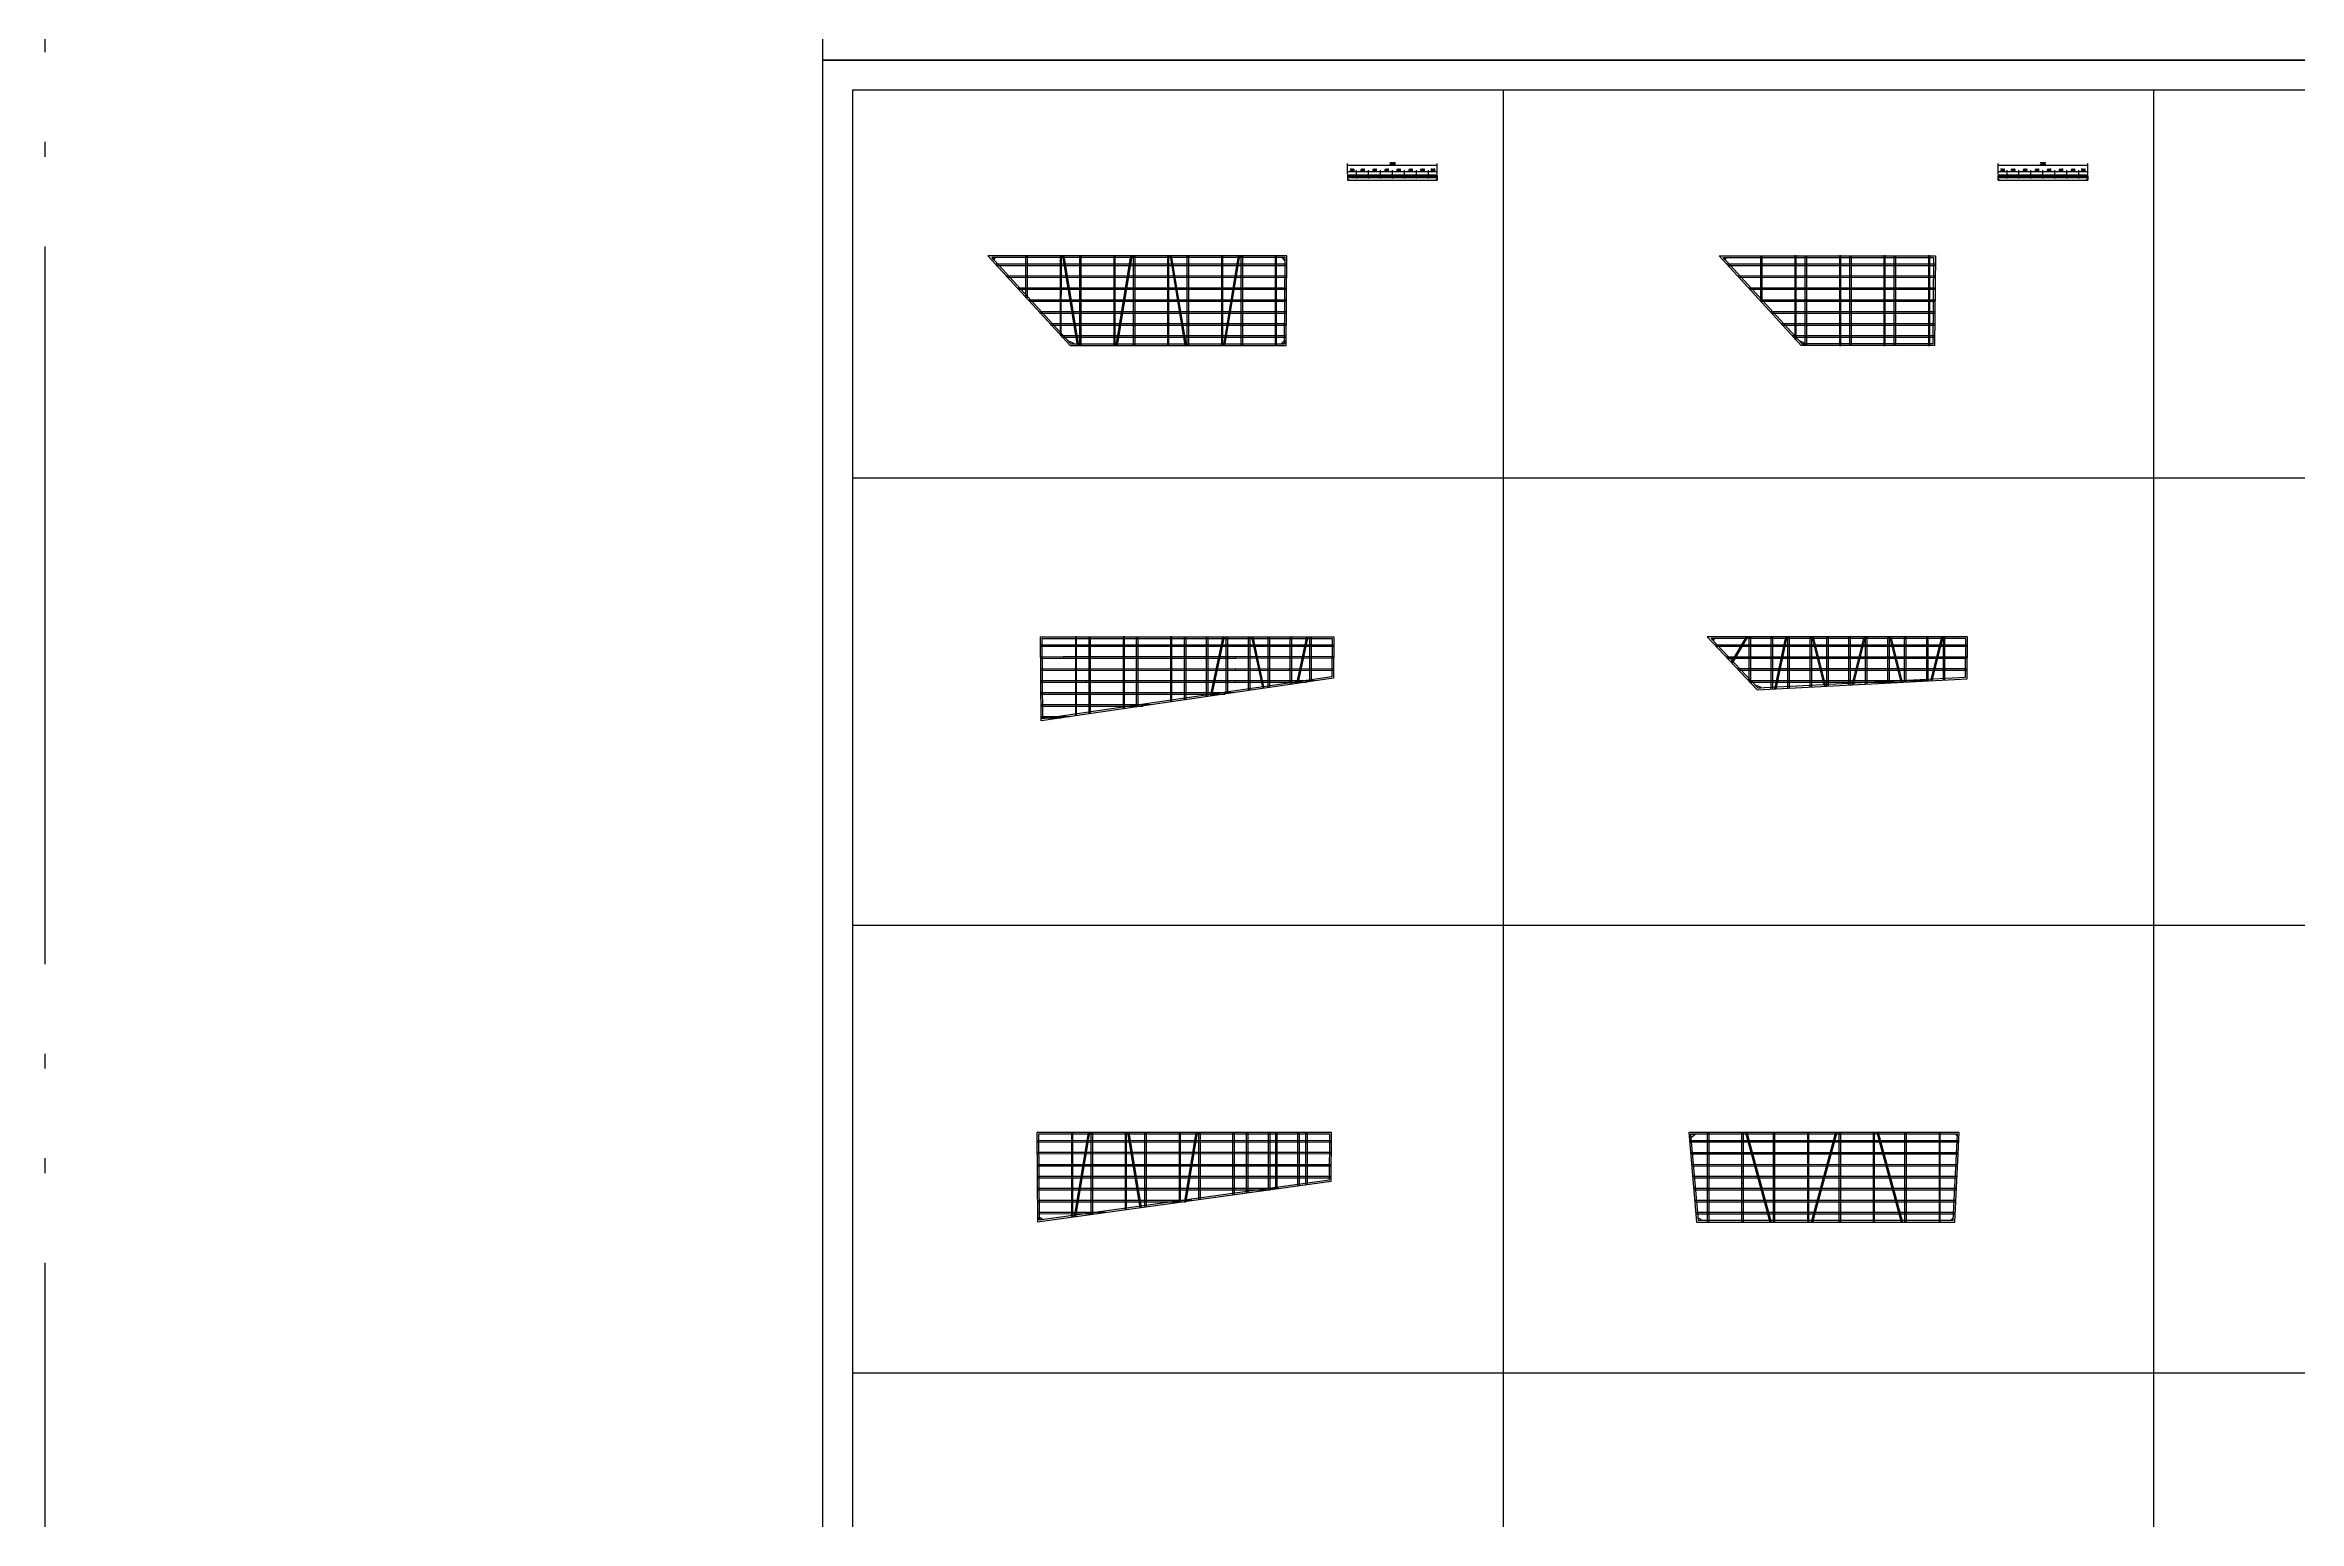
# Model space of a CAD drawing. Extents: x 28624 to 275476, y 13212 to 258202.
# Drawn here: x 28624 to 104032, y 62582 to 111952 of the extents above; entities that cross this region are included whole.
import ezdxf

# ---------------------------------------------------------------- set-up
doc = ezdxf.new("R2010")
doc.units = 0
doc.header["$LTSCALE"] = 1000
doc.header["$MEASUREMENT"] = 0
doc.linetypes.add('ACAD_ISO05W100', pattern=[34, 24, -3, 0.5, -3, 0.5, -3])
for name, color, linetype in [('14#槽钢', 3, 'Continuous'), ('DIM_MODI', 6, 'Continuous'), ('DOTE', 1, 'Continuous'), ('PUB_DIM', 3, 'Continuous'), ('W-STEEL_FRAME钢架', 3, 'Continuous'), ('W-STEEL_KEEL钢龙骨', 5, 'Continuous'), ('W-WOOD_FLOOR木地板', 30, 'Continuous'), ('特殊段命名', 221, 'Continuous'), ('钢架', 90, 'Continuous')]:
    doc.layers.add(name, color=color, linetype=linetype)
doc.styles.add('STANDARD_T3', font='simplex.shx', dxfattribs={"width": 0.7, "bigfont": 'gbcbig.shx'})
doc.dimstyles.new('W&&20', dxfattribs={"dimtxt": 70, "dimasz": 20, "dimexe": 50, "dimexo": 60, "dimgap": 20, "dimtad": 1, "dimdec": 0, "dimzin": 0, "dimdsep": 46, "dimtxsty": 'STANDARD_T3', "dimcen": 0.09, "dimclrd": 1, "dimclre": 1, "dimclrt": 7, "dimazin": 2, "dimtfac": 1, "dimtdec": 0, "dimtix": 1, "dimtmove": 2, "dimatfit": 3, "dimfxl": 100, "dimtolj": 1, "dimtzin": 0, "dimarcsym": 0})

# ---------------------------------------------------------------- blocks, each defined once
blk = doc.blocks.new('14a槽钢')
at = {"layer": '钢架'}
h = blk.add_hatch(dxfattribs=at)
h.set_pattern_fill('STEEL', color=4, scale=10)
h.set_pattern_definition([(50.389312, (-1352470.2, 1293523.579), (-9.2899201, 11.2253202), []), (50.389312, (-1352470.2, 1293531.516), (-9.2899201, 11.2253202), [])])
edge = h.paths.add_edge_path()
edge.add_ellipse((-1332250, 1115678), major_axis=(-3.26, 5.03), ratio=0.900468, start_angle=55.39314, end_angle=130.60686)
edge.add_line((-1332252, 1115673), (-1332208, 1115673))
edge.add_ellipse((-1332208, 1115667), major_axis=(0, 6), ratio=0.827586, start_angle=270, end_angle=360, ccw=False)
edge.add_line((-1332203, 1115667), (-1332203, 1115551))
edge.add_ellipse((-1332208, 1115551), major_axis=(0, 6), ratio=0.827586, start_angle=180, end_angle=270, ccw=False)
edge.add_line((-1332208, 1115545), (-1332251, 1115545))
edge.add_ellipse((-1332250, 1115540), major_axis=(3.82, 3.82), ratio=1, start_angle=49.24448, end_angle=141.53414)
edge.add_line((-1332256, 1115539), (-1332198, 1115539))
edge.add_line((-1332198, 1115539), (-1332198, 1115679))
edge.add_line((-1332198, 1115679), (-1332256, 1115679))
for p, q in [((-1332256, 1115679, 0), (-1332198, 1115679, 0)), ((-1332198, 1115539, 0), (-1332256, 1115539, 0)), ((-1332208, 1115673, 0), (-1332251, 1115673, 0)), ((-1332251, 1115545, 0), (-1332208, 1115545, 0)), ((-1332246, 1115679, 0), (-1332246, 1115679, 0)), ((-1332246, 1115539, 0), (-1332246, 1115539, 0)), ((-1332203, 1115551, 0), (-1332203, 1115667, 0)), ((-1332198, 1115679, 0), (-1332198, 1115539, 0))]:
    blk.add_line(p, q, dxfattribs=at)
for centre, start_param, end_param in [((-1332251, 1115679, 0), 1.570796, 3.141593), ((-1332251, 1115539, 0), 0, 1.570796), ((-1332208, 1115667, 0), 4.712389, 6.283185), ((-1332208, 1115667, 0), 4.712389, 6.283185), ((-1332208, 1115551, 0), 3.141593, 4.712389)]:
    blk.add_ellipse(centre, major_axis=(0, 6), ratio=0.827586, start_param=start_param, end_param=end_param, dxfattribs=at)
blk = doc.blocks.new('*D749')
at = {"color": 1, "lineweight": -2, "transparency": 16777216}
for p, q in [((72205, 107663), (72205, 107986)), ((72225, 107936), (75185, 107936)), ((75205, 107663), (75205, 107986))]:
    blk.add_line(p, q, dxfattribs=at)
at = {"color": 1, "transparency": 16777216}
for points in [[(72225, 107940), (72225, 107933), (72205, 107936)], [(75185, 107940), (75185, 107933), (75205, 107936)]]:
    blk.add_solid(points, dxfattribs=at)
at = {"layer": 'Defpoints', "color": 0, "transparency": 16777216}
for p in [(75205, 107936), (72205, 107603), (75205, 107603)]:
    blk.add_point(p, dxfattribs=at)
at = {"color": 7, "transparency": 16777216, "insert": (73705, 107991), "char_height": 70, "attachment_point": 5, "style": 'STANDARD_T3'}
blk.add_mtext('\\A1;3000', dxfattribs=at)
blk = doc.blocks.new('ganglonggu')
at = {"layer": 'W-STEEL_KEEL钢龙骨'}
for points in [[(-1338169, 1115605), (-1338129, 1115605), (-1338129, 1115665), (-1338169, 1115665)], [(-1338166, 1115608), (-1338132, 1115608), (-1338132, 1115662), (-1338166, 1115662)]]:
    blk.add_lwpolyline(points, close=True, dxfattribs=at)
blk = doc.blocks.new('*U747')
blk.add_blockref('ganglonggu', (1338149, -1115635))
blk = doc.blocks.new('*U748')
at = {"layer": 'W-STEEL_KEEL钢龙骨', "color": 0, "linetype": 'ByBlock', "lineweight": -2}
for p in [(0, 0), (400, 0), (800, 0), (1200, 0), (1600, 0), (2000, 0)]:
    blk.add_blockref('*U747', p, dxfattribs=at)
at = {"layer": 'W-STEEL_KEEL钢龙骨', "color": 0, "linetype": 'ByBlock', "lineweight": -2, "transparency": 16777216}
blk.add_blockref('*U747', (2400, 0), dxfattribs=at)
blk = doc.blocks.new('*D750')
at = {"layer": 'Defpoints', "color": 0, "transparency": 16777216}
for p in [(72205, 107573), (72505, 107719), (72505, 107573)]:
    blk.add_point(p, dxfattribs=at)
at = {"layer": 'PUB_DIM', "color": 1, "lineweight": -2, "transparency": 16777216}
for p, q in [((72205, 107633), (72205, 107769)), ((72225, 107719), (72485, 107719)), ((72505, 107633), (72505, 107769))]:
    blk.add_line(p, q, dxfattribs=at)
at = {"layer": 'PUB_DIM', "color": 1, "transparency": 16777216}
for points in [[(72225, 107722), (72225, 107716), (72205, 107719)], [(72485, 107722), (72485, 107716), (72505, 107719)]]:
    blk.add_solid(points, dxfattribs=at)
at = {"layer": 'PUB_DIM', "color": 7, "transparency": 16777216, "insert": (72355, 107774), "char_height": 70, "attachment_point": 5, "style": 'STANDARD_T3'}
blk.add_mtext('\\A1;300', dxfattribs=at)
blk = doc.blocks.new('*D751')
at = {"layer": 'Defpoints', "color": 0, "transparency": 16777216}
for p in [(72505, 107573), (72905, 107719), (72905, 107573)]:
    blk.add_point(p, dxfattribs=at)
at = {"layer": 'PUB_DIM', "color": 1, "lineweight": -2, "transparency": 16777216}
for p, q in [((72505, 107633), (72505, 107769)), ((72525, 107719), (72885, 107719)), ((72905, 107633), (72905, 107769))]:
    blk.add_line(p, q, dxfattribs=at)
at = {"layer": 'PUB_DIM', "color": 1, "transparency": 16777216}
for points in [[(72525, 107722), (72525, 107716), (72505, 107719)], [(72885, 107722), (72885, 107716), (72905, 107719)]]:
    blk.add_solid(points, dxfattribs=at)
at = {"layer": 'PUB_DIM', "color": 7, "transparency": 16777216, "insert": (72705, 107774), "char_height": 70, "attachment_point": 5, "style": 'STANDARD_T3'}
blk.add_mtext('\\A1;400', dxfattribs=at)
blk = doc.blocks.new('*D752')
at = {"layer": 'Defpoints', "color": 0, "transparency": 16777216}
for p in [(72905, 107573), (73305, 107719), (73305, 107570)]:
    blk.add_point(p, dxfattribs=at)
at = {"layer": 'PUB_DIM', "color": 1, "lineweight": -2, "transparency": 16777216}
for p, q in [((72905, 107633), (72905, 107769)), ((72925, 107719), (73285, 107719)), ((73305, 107630), (73305, 107769))]:
    blk.add_line(p, q, dxfattribs=at)
at = {"layer": 'PUB_DIM', "color": 1, "transparency": 16777216}
for points in [[(72925, 107722), (72925, 107716), (72905, 107719)], [(73285, 107722), (73285, 107716), (73305, 107719)]]:
    blk.add_solid(points, dxfattribs=at)
at = {"layer": 'PUB_DIM', "color": 7, "transparency": 16777216, "insert": (73105, 107774), "char_height": 70, "attachment_point": 5, "style": 'STANDARD_T3'}
blk.add_mtext('\\A1;400', dxfattribs=at)
blk = doc.blocks.new('*D753')
at = {"layer": 'Defpoints', "color": 0, "transparency": 16777216}
for p in [(73305, 107570), (73705, 107719), (73705, 107573)]:
    blk.add_point(p, dxfattribs=at)
at = {"layer": 'PUB_DIM', "color": 1, "lineweight": -2, "transparency": 16777216}
for p, q in [((73305, 107630), (73305, 107769)), ((73325, 107719), (73685, 107719)), ((73705, 107633), (73705, 107769))]:
    blk.add_line(p, q, dxfattribs=at)
at = {"layer": 'PUB_DIM', "color": 1, "transparency": 16777216}
for points in [[(73325, 107722), (73325, 107716), (73305, 107719)], [(73685, 107722), (73685, 107716), (73705, 107719)]]:
    blk.add_solid(points, dxfattribs=at)
at = {"layer": 'PUB_DIM', "color": 7, "transparency": 16777216, "insert": (73505, 107774), "char_height": 70, "attachment_point": 5, "style": 'STANDARD_T3'}
blk.add_mtext('\\A1;400', dxfattribs=at)
blk = doc.blocks.new('*D754')
at = {"layer": 'Defpoints', "color": 0, "transparency": 16777216}
for p in [(73705, 107573), (74105, 107719), (74105, 107573)]:
    blk.add_point(p, dxfattribs=at)
at = {"layer": 'PUB_DIM', "color": 1, "lineweight": -2, "transparency": 16777216}
for p, q in [((73705, 107633), (73705, 107769)), ((73725, 107719), (74085, 107719)), ((74105, 107633), (74105, 107769))]:
    blk.add_line(p, q, dxfattribs=at)
at = {"layer": 'PUB_DIM', "color": 1, "transparency": 16777216}
for points in [[(73725, 107722), (73725, 107716), (73705, 107719)], [(74085, 107722), (74085, 107716), (74105, 107719)]]:
    blk.add_solid(points, dxfattribs=at)
at = {"layer": 'PUB_DIM', "color": 7, "transparency": 16777216, "insert": (73905, 107774), "char_height": 70, "attachment_point": 5, "style": 'STANDARD_T3'}
blk.add_mtext('\\A1;400', dxfattribs=at)
blk = doc.blocks.new('*D755')
at = {"layer": 'Defpoints', "color": 0, "transparency": 16777216}
for p in [(74105, 107573), (74505, 107719), (74505, 107573)]:
    blk.add_point(p, dxfattribs=at)
at = {"layer": 'PUB_DIM', "color": 1, "lineweight": -2, "transparency": 16777216}
for p, q in [((74105, 107633), (74105, 107769)), ((74125, 107719), (74485, 107719)), ((74505, 107633), (74505, 107769))]:
    blk.add_line(p, q, dxfattribs=at)
at = {"layer": 'PUB_DIM', "color": 1, "transparency": 16777216}
for points in [[(74125, 107722), (74125, 107716), (74105, 107719)], [(74485, 107722), (74485, 107716), (74505, 107719)]]:
    blk.add_solid(points, dxfattribs=at)
at = {"layer": 'PUB_DIM', "color": 7, "transparency": 16777216, "insert": (74305, 107774), "char_height": 70, "attachment_point": 5, "style": 'STANDARD_T3'}
blk.add_mtext('\\A1;400', dxfattribs=at)
blk = doc.blocks.new('*D756')
at = {"layer": 'Defpoints', "color": 0, "transparency": 16777216}
for p in [(74505, 107573), (74905, 107719), (74905, 107573)]:
    blk.add_point(p, dxfattribs=at)
at = {"layer": 'PUB_DIM', "color": 1, "lineweight": -2, "transparency": 16777216}
for p, q in [((74505, 107633), (74505, 107769)), ((74525, 107719), (74885, 107719)), ((74905, 107633), (74905, 107769))]:
    blk.add_line(p, q, dxfattribs=at)
at = {"layer": 'PUB_DIM', "color": 1, "transparency": 16777216}
for points in [[(74525, 107722), (74525, 107716), (74505, 107719)], [(74885, 107722), (74885, 107716), (74905, 107719)]]:
    blk.add_solid(points, dxfattribs=at)
at = {"layer": 'PUB_DIM', "color": 7, "transparency": 16777216, "insert": (74705, 107774), "char_height": 70, "attachment_point": 5, "style": 'STANDARD_T3'}
blk.add_mtext('\\A1;400', dxfattribs=at)
blk = doc.blocks.new('*D757')
at = {"layer": 'Defpoints', "color": 0, "transparency": 16777216}
for p in [(74905, 107573), (75205, 107719), (75205, 107573)]:
    blk.add_point(p, dxfattribs=at)
at = {"layer": 'PUB_DIM', "color": 1, "lineweight": -2, "transparency": 16777216}
for p, q in [((74905, 107633), (74905, 107769)), ((74925, 107719), (75185, 107719)), ((75205, 107633), (75205, 107769))]:
    blk.add_line(p, q, dxfattribs=at)
at = {"layer": 'PUB_DIM', "color": 1, "transparency": 16777216}
for points in [[(74925, 107722), (74925, 107716), (74905, 107719)], [(75185, 107722), (75185, 107716), (75205, 107719)]]:
    blk.add_solid(points, dxfattribs=at)
at = {"layer": 'PUB_DIM', "color": 7, "transparency": 16777216, "insert": (75055, 107774), "char_height": 70, "attachment_point": 5, "style": 'STANDARD_T3'}
blk.add_mtext('\\A1;300', dxfattribs=at)
blk = doc.blocks.new('*D758')
at = {"color": 1, "lineweight": -2, "transparency": 16777216}
for p, q in [((93966, 107663), (93966, 107986)), ((93986, 107936), (96946, 107936)), ((96966, 107663), (96966, 107986))]:
    blk.add_line(p, q, dxfattribs=at)
at = {"color": 1, "transparency": 16777216}
for points in [[(93986, 107940), (93986, 107933), (93966, 107936)], [(96946, 107940), (96946, 107933), (96966, 107936)]]:
    blk.add_solid(points, dxfattribs=at)
at = {"layer": 'Defpoints', "color": 0, "transparency": 16777216}
for p in [(96966, 107936), (93966, 107603), (96966, 107603)]:
    blk.add_point(p, dxfattribs=at)
at = {"color": 7, "transparency": 16777216, "insert": (95466, 107991), "char_height": 70, "attachment_point": 5, "style": 'STANDARD_T3'}
blk.add_mtext('\\A1;3000', dxfattribs=at)
blk = doc.blocks.new('*U745')
blk.add_blockref('ganglonggu', (1338149, -1115635))
blk = doc.blocks.new('*U746')
at = {"layer": 'W-STEEL_KEEL钢龙骨', "color": 0, "linetype": 'ByBlock', "lineweight": -2}
for p in [(0, 0), (400, 0), (800, 0), (1200, 0), (1600, 0), (2000, 0)]:
    blk.add_blockref('*U745', p, dxfattribs=at)
at = {"layer": 'W-STEEL_KEEL钢龙骨', "color": 0, "linetype": 'ByBlock', "lineweight": -2, "transparency": 16777216}
blk.add_blockref('*U745', (2400, 0), dxfattribs=at)
blk = doc.blocks.new('*D759')
at = {"layer": 'Defpoints', "color": 0, "transparency": 16777216}
for p in [(93966, 107573), (94266, 107719), (94266, 107573)]:
    blk.add_point(p, dxfattribs=at)
at = {"layer": 'PUB_DIM', "color": 1, "lineweight": -2, "transparency": 16777216}
for p, q in [((93966, 107633), (93966, 107769)), ((93986, 107719), (94246, 107719)), ((94266, 107633), (94266, 107769))]:
    blk.add_line(p, q, dxfattribs=at)
at = {"layer": 'PUB_DIM', "color": 1, "transparency": 16777216}
for points in [[(93986, 107722), (93986, 107716), (93966, 107719)], [(94246, 107722), (94246, 107716), (94266, 107719)]]:
    blk.add_solid(points, dxfattribs=at)
at = {"layer": 'PUB_DIM', "color": 7, "transparency": 16777216, "insert": (94116, 107774), "char_height": 70, "attachment_point": 5, "style": 'STANDARD_T3'}
blk.add_mtext('\\A1;300', dxfattribs=at)
blk = doc.blocks.new('*D760')
at = {"layer": 'Defpoints', "color": 0, "transparency": 16777216}
for p in [(94266, 107573), (94666, 107719), (94666, 107573)]:
    blk.add_point(p, dxfattribs=at)
at = {"layer": 'PUB_DIM', "color": 1, "lineweight": -2, "transparency": 16777216}
for p, q in [((94266, 107633), (94266, 107769)), ((94286, 107719), (94646, 107719)), ((94666, 107633), (94666, 107769))]:
    blk.add_line(p, q, dxfattribs=at)
at = {"layer": 'PUB_DIM', "color": 1, "transparency": 16777216}
for points in [[(94286, 107722), (94286, 107716), (94266, 107719)], [(94646, 107722), (94646, 107716), (94666, 107719)]]:
    blk.add_solid(points, dxfattribs=at)
at = {"layer": 'PUB_DIM', "color": 7, "transparency": 16777216, "insert": (94466, 107774), "char_height": 70, "attachment_point": 5, "style": 'STANDARD_T3'}
blk.add_mtext('\\A1;400', dxfattribs=at)
blk = doc.blocks.new('*D761')
at = {"layer": 'Defpoints', "color": 0, "transparency": 16777216}
for p in [(94666, 107573), (95066, 107719), (95066, 107570)]:
    blk.add_point(p, dxfattribs=at)
at = {"layer": 'PUB_DIM', "color": 1, "lineweight": -2, "transparency": 16777216}
for p, q in [((94666, 107633), (94666, 107769)), ((94686, 107719), (95046, 107719)), ((95066, 107630), (95066, 107769))]:
    blk.add_line(p, q, dxfattribs=at)
at = {"layer": 'PUB_DIM', "color": 1, "transparency": 16777216}
for points in [[(94686, 107722), (94686, 107716), (94666, 107719)], [(95046, 107722), (95046, 107716), (95066, 107719)]]:
    blk.add_solid(points, dxfattribs=at)
at = {"layer": 'PUB_DIM', "color": 7, "transparency": 16777216, "insert": (94866, 107774), "char_height": 70, "attachment_point": 5, "style": 'STANDARD_T3'}
blk.add_mtext('\\A1;400', dxfattribs=at)
blk = doc.blocks.new('*D762')
at = {"layer": 'Defpoints', "color": 0, "transparency": 16777216}
for p in [(95066, 107570), (95466, 107719), (95466, 107573)]:
    blk.add_point(p, dxfattribs=at)
at = {"layer": 'PUB_DIM', "color": 1, "lineweight": -2, "transparency": 16777216}
for p, q in [((95066, 107630), (95066, 107769)), ((95086, 107719), (95446, 107719)), ((95466, 107633), (95466, 107769))]:
    blk.add_line(p, q, dxfattribs=at)
at = {"layer": 'PUB_DIM', "color": 1, "transparency": 16777216}
for points in [[(95086, 107722), (95086, 107716), (95066, 107719)], [(95446, 107722), (95446, 107716), (95466, 107719)]]:
    blk.add_solid(points, dxfattribs=at)
at = {"layer": 'PUB_DIM', "color": 7, "transparency": 16777216, "insert": (95266, 107774), "char_height": 70, "attachment_point": 5, "style": 'STANDARD_T3'}
blk.add_mtext('\\A1;400', dxfattribs=at)
blk = doc.blocks.new('*D763')
at = {"layer": 'Defpoints', "color": 0, "transparency": 16777216}
for p in [(95466, 107573), (95866, 107719), (95866, 107573)]:
    blk.add_point(p, dxfattribs=at)
at = {"layer": 'PUB_DIM', "color": 1, "lineweight": -2, "transparency": 16777216}
for p, q in [((95466, 107633), (95466, 107769)), ((95486, 107719), (95846, 107719)), ((95866, 107633), (95866, 107769))]:
    blk.add_line(p, q, dxfattribs=at)
at = {"layer": 'PUB_DIM', "color": 1, "transparency": 16777216}
for points in [[(95486, 107722), (95486, 107716), (95466, 107719)], [(95846, 107722), (95846, 107716), (95866, 107719)]]:
    blk.add_solid(points, dxfattribs=at)
at = {"layer": 'PUB_DIM', "color": 7, "transparency": 16777216, "insert": (95666, 107774), "char_height": 70, "attachment_point": 5, "style": 'STANDARD_T3'}
blk.add_mtext('\\A1;400', dxfattribs=at)
blk = doc.blocks.new('*D764')
at = {"layer": 'Defpoints', "color": 0, "transparency": 16777216}
for p in [(95866, 107573), (96266, 107719), (96266, 107573)]:
    blk.add_point(p, dxfattribs=at)
at = {"layer": 'PUB_DIM', "color": 1, "lineweight": -2, "transparency": 16777216}
for p, q in [((95866, 107633), (95866, 107769)), ((95886, 107719), (96246, 107719)), ((96266, 107633), (96266, 107769))]:
    blk.add_line(p, q, dxfattribs=at)
at = {"layer": 'PUB_DIM', "color": 1, "transparency": 16777216}
for points in [[(95886, 107722), (95886, 107716), (95866, 107719)], [(96246, 107722), (96246, 107716), (96266, 107719)]]:
    blk.add_solid(points, dxfattribs=at)
at = {"layer": 'PUB_DIM', "color": 7, "transparency": 16777216, "insert": (96066, 107774), "char_height": 70, "attachment_point": 5, "style": 'STANDARD_T3'}
blk.add_mtext('\\A1;400', dxfattribs=at)
blk = doc.blocks.new('*D765')
at = {"layer": 'Defpoints', "color": 0, "transparency": 16777216}
for p in [(96266, 107573), (96666, 107719), (96666, 107573)]:
    blk.add_point(p, dxfattribs=at)
at = {"layer": 'PUB_DIM', "color": 1, "lineweight": -2, "transparency": 16777216}
for p, q in [((96266, 107633), (96266, 107769)), ((96286, 107719), (96646, 107719)), ((96666, 107633), (96666, 107769))]:
    blk.add_line(p, q, dxfattribs=at)
at = {"layer": 'PUB_DIM', "color": 1, "transparency": 16777216}
for points in [[(96286, 107722), (96286, 107716), (96266, 107719)], [(96646, 107722), (96646, 107716), (96666, 107719)]]:
    blk.add_solid(points, dxfattribs=at)
at = {"layer": 'PUB_DIM', "color": 7, "transparency": 16777216, "insert": (96466, 107774), "char_height": 70, "attachment_point": 5, "style": 'STANDARD_T3'}
blk.add_mtext('\\A1;400', dxfattribs=at)
blk = doc.blocks.new('*D766')
at = {"layer": 'Defpoints', "color": 0, "transparency": 16777216}
for p in [(96666, 107573), (96966, 107719), (96966, 107573)]:
    blk.add_point(p, dxfattribs=at)
at = {"layer": 'PUB_DIM', "color": 1, "lineweight": -2, "transparency": 16777216}
for p, q in [((96666, 107633), (96666, 107769)), ((96686, 107719), (96946, 107719)), ((96966, 107633), (96966, 107769))]:
    blk.add_line(p, q, dxfattribs=at)
at = {"layer": 'PUB_DIM', "color": 1, "transparency": 16777216}
for points in [[(96686, 107722), (96686, 107716), (96666, 107719)], [(96946, 107722), (96946, 107716), (96966, 107719)]]:
    blk.add_solid(points, dxfattribs=at)
at = {"layer": 'PUB_DIM', "color": 7, "transparency": 16777216, "insert": (96816, 107774), "char_height": 70, "attachment_point": 5, "style": 'STANDARD_T3'}
blk.add_mtext('\\A1;300', dxfattribs=at)

msp = doc.modelspace()

# ---------------------------------------------------------------- hatches: boundary and pattern name
at = {"layer": 'W-WOOD_FLOOR木地板'}
h = msp.add_hatch(dxfattribs=at)
h.set_pattern_fill('木板', color=256, scale=100)
h.set_pattern_definition([(0, (1618561.2, -1027258.25), (0, 125), []), (45, (1618561.2, -1027258.25), (-88.388348, 88.388348), [])])
h.paths.add_polyline_path([(75204.7, 107602.6), (72204.7, 107602.6), (72204.7, 107572.6), (75204.7, 107572.6)])
h = msp.add_hatch(dxfattribs=at)
h.set_pattern_fill('木板', color=256, scale=100)
h.set_pattern_definition([(0, (1640322.85, -1027258.25), (0, 125), []), (45, (1640322.85, -1027258.25), (-88.388348, 88.388348), [])])
h.paths.add_polyline_path([(96966.3, 107602.6), (93966.3, 107602.6), (93966.3, 107572.6), (96966.3, 107572.6)])

# ---------------------------------------------------------------- linework, layer by layer
at = {"layer": '14#槽钢', "linetype": 'ACAD_ISO05W100'}
msp.add_lwpolyline([(28624.4, 258202), (275475.8, 258202), (275475.8, 13212.3), (28624.4, 13212.3)], close=True, dxfattribs=at)
at = {"layer": '14#槽钢'}
msp.add_lwpolyline([(54647.2, 173343.2), (143693.8, 173343.2), (143693.8, 111452.1), (54647.2, 111452.1)], close=True, dxfattribs=at)
at = {"layer": 'DIM_MODI'}
for points in [[(55647.2, 97479.4), (142693.8, 97479.4)], [(55647.2, 82506.6), (142693.8, 82506.6)], [(55647.2, 67533.8), (142693.8, 67533.8)]]:
    msp.add_lwpolyline(points, dxfattribs=at)
at = {"layer": 'DOTE'}
for points in [[(83678.1, 75521.6), (83816.7, 75521.6), (83816.7, 75492.1), (83708.8, 75411.7), (83687.6, 75411.7)], [(92605.9, 75521.6), (92550.2, 75521.6), (92550.2, 75506.4), (92591, 75471), (92603.3, 75470.4)], [(61884.1, 72734.3), (61920.1, 72734.3), (62014.1, 72669.8), (61884.8, 72651.9)], [(83927, 72637.6), (84030.3, 72637.6), (84030.3, 72661.4), (83939.9, 72711.9), (83920.6, 72712.3)], [(92465.5, 72709.2), (92449.1, 72709.2), (92393, 72648.8), (92393, 72637.6), (92461.9, 72637.6)]]:
    msp.add_lwpolyline(points, close=True, dxfattribs=at)
at = {"layer": 'PUB_DIM'}
for p, q in [((85403.9, 74279.6), (85417.9, 74279.6)), ((85410.9, 74286.6), (85410.9, 74272.6)), ((85403.9, 73879.6), (85417.9, 73879.6)), ((85410.9, 73886.6), (85410.9, 73872.6))]:
    msp.add_line(p, q, dxfattribs=at)
at = {"layer": 'W-STEEL_FRAME钢架'}
for p, q in [((63137.6, 92161.4), (63094.6, 92161.4)), ((63094.6, 92161.4), (63094.6, 89511.6)), ((63137.6, 89517.9), (63137.6, 92161.4)), ((63552.7, 92161.4), (63595.7, 92161.4)), ((63552.7, 89578.6), (63552.7, 92161.4)), ((63595.7, 92161.4), (63595.7, 89584.8)), ((64738.7, 92161.4), (64695.7, 92161.4)), ((64695.7, 92161.4), (64695.7, 89745.6)), ((64738.7, 89751.9), (64738.7, 92161.4)), ((65140.4, 92161.4), (65183.4, 92161.4)), ((65140.4, 89810.5), (65140.4, 92161.4)), ((65183.4, 92161.4), (65183.4, 89816.8)), ((66326.4, 92161.4), (66283.4, 92161.4)), ((66283.4, 92161.4), (66283.4, 89977.6)), ((66326.4, 89983.8), (66326.4, 92161.4)), ((66743.9, 92161.4), (66786.9, 92161.4)), ((66743.9, 90044.9), (66743.9, 92161.4)), ((66786.9, 92161.4), (66786.9, 90051.1)), ((67486.9, 92161.4), (67529.9, 92161.4)), ((67486.9, 90153.4), (67486.9, 92161.4)), ((67529.9, 92161.4), (67529.9, 90159.7)), ((68143.9, 92161.4), (68186.9, 92161.4)), ((68143.9, 90249.4), (68143.9, 92161.4)), ((68186.9, 92161.4), (68186.9, 90255.7)), ((68886.9, 92161.4), (68929.9, 92161.4)), ((68886.9, 90358), (68886.9, 92161.4)), ((68929.9, 92161.4), (68929.9, 90364.3)), ((69543.9, 92161.4), (69586.9, 92161.4)), ((69543.9, 90454), (69543.9, 92161.4)), ((69586.9, 92161.4), (69586.9, 90460.3)), ((70286.9, 92161.4), (70329.9, 92161.4)), ((70286.9, 90562.6), (70286.9, 92161.4)), ((70329.9, 92161.4), (70329.9, 90568.8)), ((70943.9, 92161.4), (70986.9, 92161.4)), ((70943.9, 90658.6), (70943.9, 92161.4)), ((70986.9, 92161.4), (70986.9, 90664.8)), ((85635.3, 90673.7), (85635.3, 92161.4)), ((85678.3, 92161.4), (85678.3, 90628)), ((86378.3, 90410.7), (86378.3, 92161.4)), ((86421.3, 92161.4), (86421.3, 90412.9)), ((86935.3, 90439.8), (86935.3, 92161.4)), ((86978.3, 92161.4), (86978.3, 90442)), ((87678.3, 90478.6), (87678.3, 92161.4)), ((87721.3, 92161.4), (87721.3, 90480.8)), ((88235.3, 90507.7), (88235.3, 92161.4)), ((88278.3, 92161.4), (88278.3, 90509.9)), ((88978.3, 90546.5), (88978.3, 92161.4)), ((89021.3, 92161.4), (89021.3, 90548.7)), ((89535.3, 90575.6), (89535.3, 92161.4)), ((89578.3, 92161.4), (89578.3, 90577.8)), ((90278.3, 90614.4), (90278.3, 92161.4)), ((90321.3, 92161.4), (90321.3, 90616.6)), ((90835.3, 90641.3), (90835.3, 92161.4)), ((90878.3, 92161.4), (90878.3, 90641.3)), ((91578.3, 90682.3), (91578.3, 92161.4)), ((91621.3, 92161.4), (91621.3, 90684.5)), ((92135.3, 90711.4), (92135.3, 92161.4)), ((92178.3, 92161.4), (92178.3, 90713.6)), ((68817.8, 73551.8), (68817.8, 75579.6)), ((68860.8, 75579.6), (68860.8, 73557.8)), ((69560.8, 73654.6), (69560.8, 75579.6)), ((69603.8, 75579.6), (69603.8, 73660.5)), ((69797.8, 73687.3), (69797.8, 75579.6)), ((69840.8, 75579.6), (69840.8, 73693.3)), ((70540.8, 73790), (70540.8, 75579.6)), ((70583.8, 75579.6), (70583.8, 73796)), ((70810.7, 73827.4), (70810.7, 75579.6)), ((70853.7, 75579.6), (70853.7, 73833.3)), ((85510.7, 75579.6), (86324.7, 72579.6)), ((85557.1, 75579.6), (86371.1, 72579.6)), ((88524.7, 75579.6), (87710.7, 72579.6)), ((88571.1, 75579.6), (87757.1, 72579.6)), ((89910.7, 75579.6), (90724.7, 72579.6)), ((89957.1, 75579.6), (90771.1, 72579.6))]:
    msp.add_line(p, q, dxfattribs=at)
for points in [[(72204.7, 107432.6), (75204.7, 107432.6), (75204.7, 107512.6), (72204.7, 107512.6)], [(93966.3, 107432.6), (96966.3, 107432.6), (96966.3, 107512.6), (93966.3, 107512.6)], [(61439.9, 104903.5), (61482.9, 104903.5), (61481.5, 103495.6), (61438.5, 103495.6)], [(62625.9, 104903.5), (62582.9, 104903.5), (62582, 102246.2), (62625, 102246.2)], [(63239.9, 104903.5), (63282.9, 104903.5), (63282.9, 101903.5), (63239.9, 101903.5)], [(64425.9, 104903.5), (64382.9, 104903.5), (64382.9, 101903.5), (64425.9, 101903.5)], [(65039.9, 104903.5), (65082.9, 104903.5), (65082.9, 101903.5), (65039.9, 101903.5)], [(66225.9, 104903.5), (66182.9, 104903.5), (66182.9, 101903.5), (66225.9, 101903.5)], [(66839.9, 104903.5), (66882.9, 104903.5), (66882.9, 101903.5), (66839.9, 101903.5)], [(68025.9, 104903.5), (67982.9, 104903.5), (67982.9, 101903.5), (68025.9, 101903.5)], [(68639.9, 104903.5), (68682.9, 104903.5), (68682.9, 101903.5), (68639.9, 101903.5)], [(69825.9, 104903.5), (69782.9, 104903.5), (69782.9, 101903.5), (69825.9, 101903.5)], [(86024.5, 104903.5), (86067.5, 104903.5), (86067.5, 103369), (86024.5, 103369)], [(87210.5, 104903.5), (87167.5, 104903.5), (87168.2, 102113.8), (87211.2, 102113.8)], [(87514.4, 104903.5), (87557.4, 104903.5), (87557.4, 101903.5), (87514.4, 101903.5)], [(88700.4, 104903.5), (88657.4, 104903.5), (88657.4, 101903.5), (88700.4, 101903.5)], [(89004.4, 104903.5), (89047.4, 104903.5), (89047.4, 101903.5), (89004.4, 101903.5)], [(90190.4, 104903.5), (90147.4, 104903.5), (90147.4, 101903.5), (90190.4, 101903.5)], [(90494.3, 104903.5), (90537.3, 104903.5), (90537.3, 101903.5), (90494.3, 101903.5)], [(91680.3, 104903.5), (91637.3, 104903.5), (91637.3, 101903.5), (91680.3, 101903.5)], [(84247.9, 75579.6), (84290.9, 75579.6), (84290.9, 72579.6), (84247.9, 72579.6)], [(85390.9, 75579.6), (85433.9, 75579.6), (85433.9, 72579.6), (85390.9, 72579.6)], [(86447.9, 75579.6), (86490.9, 75579.6), (86490.9, 72579.6), (86447.9, 72579.6)], [(87633.9, 75579.6), (87590.9, 75579.6), (87590.9, 72579.6), (87633.9, 72579.6)], [(88647.9, 75579.6), (88690.9, 75579.6), (88690.9, 72579.6), (88647.9, 72579.6)], [(89833.9, 75579.6), (89790.9, 75579.6), (89790.9, 72579.6), (89833.9, 72579.6)], [(90847.9, 75579.6), (90890.9, 75579.6), (90890.9, 72579.6), (90847.9, 72579.6)], [(92033.9, 75579.6), (91990.9, 75579.6), (91990.9, 72579.6), (92033.9, 72579.6)]]:
    msp.add_lwpolyline(points, close=True, dxfattribs=at)
at = {"layer": 'W-STEEL_FRAME钢架', "color": 1}
for points in [[(60364.7, 104778.4), (60358.8, 104784.8), (60303.2, 104845.5), (60403.2, 104845.5), (60403.2, 104835.5)], [(70096.6, 104745.5), (70112.5, 104745.5), (70113.3, 104845.5), (70013.3, 104845.5), (70013.3, 104835.5)], [(84829.6, 104778.4), (84823.7, 104784.8), (84768.2, 104845.5), (84868.2, 104845.5), (84868.2, 104835.5)], [(62852.8, 102059.8), (62852.8, 102059.8), (62942.7, 101961.5), (63042.7, 101961.5), (63042.7, 101971.5)], [(70081, 102061.5), (70091.8, 102061.6), (70091, 101961.5), (69991, 101961.5), (69991, 101971.5)], [(87317.7, 102059.8), (87317.7, 102059.8), (87407.6, 101961.5), (87507.6, 101961.5), (87507.6, 101971.5)], [(84432.8, 92036.3), (84426.9, 92042.7), (84371.4, 92103.4), (84471.4, 92103.4), (84471.4, 92093.4)], [(85839.5, 90543.6), (85839.5, 90543.6), (85929.5, 90445.3), (86029.5, 90450.5), (86029.5, 90477.9)]]:
    msp.add_lwpolyline(points, close=True, dxfattribs=at)
at = {"layer": 'W-STEEL_FRAME钢架'}
for points in [[(63008.6, 72748.7), (63008.6, 75579.6), (62965.6, 75579.6), (62965.6, 72742.8)], [(63622.6, 72833.6), (63622.6, 75579.6), (63665.6, 75579.6), (63665.6, 72839.5)], [(64808.6, 72997.6), (64808.6, 75579.6), (64765.6, 75579.6), (64765.6, 72991.6)], [(65422.6, 73082.4), (65422.6, 75579.6), (65465.6, 75579.6), (65465.6, 73088.4)], [(66608.6, 73246.4), (66608.6, 75579.6), (66565.6, 75579.6), (66565.6, 73240.5)], [(67222.6, 73331.3), (67222.6, 75579.6), (67265.6, 75579.6), (67265.6, 73337.2)], [(68365.6, 73489.3), (68365.6, 75579.6), (68408.6, 75579.6), (68408.6, 73495.3)]]:
    msp.add_lwpolyline(points, dxfattribs=at)
at = {"layer": 'W-STEEL_KEEL钢龙骨'}
for p, q in [((91865.7, 104622.9), (84893.4, 104622.7)), ((84930, 104582.7), (91865.4, 104582.9)), ((91862.6, 104223.4), (85259.6, 104222.6)), ((85296.2, 104182.6), (91862.3, 104183.4)), ((91859.5, 103823.5), (85624.8, 103823.6)), ((85661.4, 103783.6), (91859.2, 103783.5)), ((91856.4, 103423.4), (85991, 103423.4)), ((86024.5, 103383.4), (91856.1, 103383.4)), ((91853.3, 103023.2), (86357.3, 103023.2)), ((86393.9, 102983.2), (91853, 102983.2)), ((91850.2, 102622.3), (86723.8, 102622.8)), ((86760.4, 102582.7), (91849.9, 102582.3)), ((91847.1, 102223.4), (87089.4, 102223.3)), ((87126, 102183.3), (91846.8, 102183.4)), ((68462.9, 91879.8), (61929, 91879.4)), ((61929.3, 91839.4), (68462.9, 91839.8)), ((68459.8, 91481.9), (61932, 91488.5)), ((61932.3, 91448.5), (68459.8, 91441.9)), ((68459.8, 91441.9), (68459.8, 91481.9)), ((68462.9, 91839.8), (68462.9, 91879.8)), ((92940.2, 91881.3), (84500.7, 91881.1)), ((84538.3, 91841.1), (92939.8, 91841.3)), ((92936.2, 91480.8), (84877.2, 91480.5)), ((84914.8, 91440.5), (92935.8, 91440.8)), ((68456.7, 91080.9), (61935.2, 91080)), ((61935.5, 91040), (68456.7, 91040.9)), ((68453.6, 90681.4), (61938.2, 90681.4)), ((61938.6, 90641.4), (68453.6, 90641.4)), ((68453.6, 90641.4), (68453.6, 90681.4)), ((68456.7, 91040.9), (68456.7, 91080.9)), ((92932.2, 91081.4), (85251.8, 91081.8)), ((85289.4, 91041.8), (92931.8, 91041.4)), ((91559.3, 90681.3), (85628.2, 90681.3)), ((85665.8, 90641.3), (90793.5, 90641.3)), ((68370.5, 90282.5), (61941.3, 90283.5)), ((61941.6, 90243.5), (68097.1, 90242.6)), ((65621.6, 89880.9), (61944.4, 89880.7)), ((61944.7, 89840.7), (65347.7, 89840.8)), ((62895.7, 89482.6), (61947.5, 89482.8)), ((61947.8, 89442.8), (62622.4, 89442.6)), ((71663.2, 75300.8), (61806.3, 75307.8)), ((61806.6, 75267.8), (71662.9, 75260.8)), ((71660.1, 74901.4), (61809.3, 74907.9)), ((61809.7, 74867.9), (71659.8, 74861.4)), ((92652.9, 75299.3), (83639.1, 75299.3)), ((83642.5, 75259.3), (92650.9, 75259.3)), ((92632.9, 74898.8), (83673.7, 74897.9)), ((83677.2, 74857.9), (92630.9, 74858.8)), ((71657, 74498.9), (61812.5, 74498.1)), ((61812.8, 74458.1), (71656.7, 74458.9)), ((71653.9, 74099.6), (61815.6, 74099.6)), ((61815.6, 74059.6), (71653.6, 74059.6)), ((92612.9, 74499.8), (83708.1, 74499.5)), ((83711.6, 74459.5), (92610.9, 74459.8)), ((92593, 74099.5), (83742.6, 74099.6)), ((83746.1, 74059.6), (92591, 74059.5)), ((69891.8, 73700.3), (61815.6, 73701.5)), ((61819, 73661.5), (69602.8, 73660.4)), ((66990.7, 73299.2), (61821.8, 73298.9)), ((61822.1, 73258.9), (66701.2, 73259.2)), ((66751.8, 73259.2), (66795.3, 73259.2)), ((92573, 73699.8), (83777.2, 73699.4)), ((83780.6, 73659.4), (92571, 73659.8)), ((92553, 73299.5), (83811.7, 73299.2)), ((83815.2, 73259.2), (92551, 73259.5)), ((64103.3, 72900.1), (61824.8, 72900.9)), ((61825.2, 72860.9), (63814.8, 72860.2)), ((92533, 72899.6), (83846.2, 72899.4)), ((83849.7, 72859.4), (92531, 72859.6))]:
    msp.add_line(p, q, dxfattribs=at)
for points in [[(60448.1, 104581.3), (70169.4, 104581.9), (70169.4, 104621.9), (60448.1, 104621.3)], [(60803.1, 104193.4), (70166.3, 104184), (70166.3, 104224), (60803.1, 104233.4)], [(61179.8, 103781.8), (70163.2, 103782.9), (70163.2, 103822.9), (61179.8, 103821.8)], [(61544.4, 103383.5), (70160.1, 103383.5), (70160.1, 103423.5), (61544.4, 103423.5)], [(61908.5, 102985.6), (70157.1, 102983.8), (70157.1, 103023.8), (61908.5, 103025.6)], [(62277.2, 102582.7), (70154, 102583.3), (70154, 102623.3), (62277.2, 102622.7)], [(62641.2, 102185), (70150.9, 102182.3), (70150.9, 102222.3), (62641.2, 102225)]]:
    msp.add_lwpolyline(points, close=True, dxfattribs=at)
for points in [[(61929.3, 91839.3), (70269.9, 91839.8), (70269.9, 91879.8), (61929, 91879.3)], [(61932.3, 91450.3), (70266.8, 91441.9), (70266.8, 91481.9), (61932, 91490.3)], [(71739.5, 91879.8), (62348.6, 91879.3), (62348.6, 91839.3), (71739.2, 91839.8)], [(71736.4, 91482.2), (62703.6, 91491.3), (62703.6, 91451.3), (71736.1, 91442.2)], [(61935.5, 91039.8), (70263.7, 91040.9), (70263.7, 91080.9), (61935.2, 91079.8)], [(61938.6, 90641.4), (70260.6, 90641.4), (70260.6, 90681.4), (61938.2, 90681.4)], [(71734.7, 91080.8), (63080.3, 91079.7), (63080.3, 91039.7), (71734.7, 91040.8)], [(71100.4, 90681.4), (63444.9, 90681.4), (63444.9, 90641.4), (70826.7, 90641.4)]]:
    msp.add_lwpolyline(points, dxfattribs=at)
at = {"layer": 'W-WOOD_FLOOR木地板'}
for points in [[(72204.7, 107572.6), (75204.7, 107572.6), (75204.7, 107602.6), (72204.7, 107602.6)], [(93966.3, 107572.6), (96966.3, 107572.6), (96966.3, 107602.6), (93966.3, 107602.6)]]:
    msp.add_lwpolyline(points, close=True, dxfattribs=at)
at = {"layer": '特殊段命名'}
for points in [[(54647.2, 111452.1), (143693.8, 111452.1), (143693.8, 20969.8), (54647.2, 20969.8)], [(55647.2, 110452.1), (142693.8, 110452.1), (142693.8, 22615.6), (55647.2, 22615.6)]]:
    msp.add_lwpolyline(points, close=True, dxfattribs=at)
for points in [[(77408.8, 110452.1), (77408.8, 22615.6)], [(99170.5, 110452.1), (99170.5, 22615.6)]]:
    msp.add_lwpolyline(points, dxfattribs=at)
at = {"layer": '钢架'}
for points in [[(70148.6, 101903.5), (70171.7, 104903.5), (60171.5, 104903.5), (62917.2, 101903.5)], [(70091, 101961.5), (70113.3, 104845.5), (60303.2, 104845.5), (62942.7, 101961.5)], [(91867.8, 104903.5), (91844.7, 101903.5), (87382.1, 101903.5), (84636.5, 104903.5)], [(91809.4, 104845.5), (91787.1, 101961.5), (87407.6, 101961.5), (84768.2, 104845.5)], [(61926.8, 92161.4), (71741.7, 92161.4), (71730.9, 90773.6), (61948.6, 89344.2)], [(61985.3, 92103.4), (71683.2, 92103.4), (71673.3, 90823.7), (62006, 89411.2)], [(92943, 92161.4), (84237.3, 92161.4), (85905.7, 90386), (92928.9, 90752.8)], [(92884.4, 92103.4), (84371.4, 92103.4), (85929.5, 90445.3), (92871.4, 90807.9)], [(61804.2, 75579.6), (61827.3, 72585.4), (71652.7, 73943.8), (71665.3, 75579.6)], [(61862.6, 75521.6), (61884.8, 72651.9), (71595.1, 73994.4), (71606.9, 75521.6)], [(83614.9, 75579.6), (83873.8, 72579.6), (92517.1, 72579.6), (92666.9, 75579.6)], [(83678.1, 75521.6), (83927, 72637.6), (92461.9, 72637.6), (92605.9, 75521.6)]]:
    msp.add_lwpolyline(points, close=True, dxfattribs=at)
for points in [[(63164.6, 101903.5), (62672.6, 104903.5)], [(63208.2, 101903.5), (62716.2, 104903.5)], [(64457.6, 101903.5), (64949.6, 104903.5)], [(64501.1, 101903.5), (64993.1, 104903.5)], [(66764.6, 101903.5), (66272.6, 104903.5)], [(66808.2, 101903.5), (66316.2, 104903.5)], [(68057.6, 101903.5), (68549.6, 104903.5)], [(68101.1, 101903.5), (68593.1, 104903.5)], [(68033.1, 92161.4), (67608.3, 90171.2)], [(68077.1, 92161.4), (67653.6, 90177.8)], [(68992.2, 92161.4), (69362.4, 90427.5)], [(69036.2, 92161.4), (69405, 90433.7)], [(70833.1, 92161.4), (70498.4, 90593.5)], [(70877.1, 92161.4), (70543.8, 90600.1)], [(85535, 92161.4), (85040.7, 91306.4)], [(85584.6, 92161.4), (85071.5, 91273.7)], [(85635.3, 92161.4), (85678.3, 92161.4)], [(86378.3, 92161.4), (86421.3, 92161.4)], [(86854.7, 92161.4), (86485, 90416.2)], [(86898.7, 92161.4), (86529.4, 90418.6)], [(86934.6, 92161.4), (86978.3, 92161.4)], [(87678.3, 92161.4), (87721.3, 92161.4)], [(87736.5, 92161.4), (88151, 90503.3)], [(87780.8, 92161.4), (88194.7, 90505.5)], [(88235.3, 92161.4), (88278.3, 92161.4)], [(88978.3, 92161.4), (89021.3, 92161.4)], [(89471.1, 92161.4), (89068.6, 90551.2)], [(89515.4, 92161.4), (89113.5, 90553.5)], [(89535.3, 92161.4), (89578.3, 92161.4)], [(90278.3, 92161.4), (90321.3, 92161.4)], [(90336.5, 92161.4), (90717.5, 90637.3)], [(90380.8, 92161.4), (90761.2, 90639.6)], [(90835.3, 92161.4), (90878.3, 92161.4)], [(91578.3, 92161.4), (91621.3, 92161.4)], [(92071.1, 92161.4), (91703, 90688.8)], [(92115.4, 92161.4), (91747.9, 90691.1)], [(92135.3, 92161.4), (92178.3, 92161.4)], [(63069.4, 72757.1), (63532.3, 75579.6)], [(63114, 72763.3), (63575.9, 75579.6)], [(65268.4, 73061.1), (64855.3, 75579.6)], [(65311, 73067), (64898.9, 75579.6)], [(66752.9, 73266.4), (67132.3, 75579.6)], [(66797.5, 73272.5), (67175.9, 75579.6)], [(68817.8, 75579.6), (68860.8, 75579.6)], [(69560.8, 75579.6), (69603.8, 75579.6)], [(69797.8, 75579.6), (69840.8, 75579.6)], [(70540.8, 75579.6), (70583.8, 75579.6)], [(70810.7, 75579.6), (70853.7, 75579.6)]]:
    msp.add_lwpolyline(points, dxfattribs=at)

# ---------------------------------------------------------------- block references
at = {"layer": 'W-STEEL_FRAME钢架', "xscale": -1}
for p in [(-1259993.1, -1008106.3, 0), (-1238231.4, -1008106.3, 0)]:
    msp.add_blockref('14a槽钢', p, dxfattribs=at)
at = {"layer": 'W-STEEL_FRAME钢架'}
for p in [(1407402.5, -1008106.3, 0), (1429164.1, -1008106.3, 0)]:
    msp.add_blockref('14a槽钢', p, dxfattribs=at)
at = {"layer": 'W-STEEL_KEEL钢龙骨'}
for name, p in [('*U748', (72504.7, 107542.6)), ('*U746', (94266.3, 107542.6))]:
    msp.add_blockref(name, p, dxfattribs=at)

# ---------------------------------------------------------------- dimensions: what is measured, and where the dimension line sits
for base, p1, p2, picture, middle in [((75204.5, 107936.3), (72204.7, 107602.6), (75204.5, 107602.6), '*D749', (73704.6, 107991.3)), ((96966.2, 107936.3), (93966.3, 107602.6), (96966.2, 107602.6), '*D758', (95466.3, 107991.3))]:
    dim = msp.add_linear_dim(base=base, p1=p1, p2=p2, dimstyle='W&&20')
    dim.commit()
    dim.dimension.update_dxf_attribs({"geometry": picture, "text_midpoint": middle})
at = {"layer": 'PUB_DIM'}
for base, p1, p2, picture, middle in [((72504.7, 107718.9), (72204.7, 107572.6), (72504.7, 107572.6), '*D750', (72354.7, 107773.9)), ((72904.7, 107718.9), (72504.7, 107572.6), (72904.7, 107572.6), '*D751', (72704.7, 107773.9)), ((73304.7, 107718.9), (72904.7, 107572.6), (73304.7, 107569.6), '*D752', (73104.7, 107773.9)), ((73704.7, 107718.9), (73304.7, 107569.6), (73704.7, 107572.6), '*D753', (73504.7, 107773.9)), ((74104.7, 107718.9), (73704.7, 107572.6), (74104.7, 107572.6), '*D754', (73904.7, 107773.9)), ((74504.7, 107718.9), (74104.7, 107572.6), (74504.7, 107572.6), '*D755', (74304.7, 107773.9)), ((74904.7, 107718.9), (74504.7, 107572.6), (74904.7, 107572.6), '*D756', (74704.7, 107773.9)), ((75204.7, 107718.9), (74904.7, 107572.6), (75204.7, 107572.6), '*D757', (75054.7, 107773.9)), ((94266.3, 107718.9), (93966.3, 107572.6), (94266.3, 107572.6), '*D759', (94116.3, 107773.9)), ((94666.3, 107718.9), (94266.3, 107572.6), (94666.3, 107572.6), '*D760', (94466.3, 107773.9)), ((95066.3, 107718.9), (94666.3, 107572.6), (95066.3, 107569.6), '*D761', (94866.3, 107773.9)), ((95466.3, 107718.9), (95066.3, 107569.6), (95466.3, 107572.6), '*D762', (95266.3, 107773.9)), ((95866.3, 107718.9), (95466.3, 107572.6), (95866.3, 107572.6), '*D763', (95666.3, 107773.9)), ((96266.3, 107718.9), (95866.3, 107572.6), (96266.3, 107572.6), '*D764', (96066.3, 107773.9)), ((96666.3, 107718.9), (96266.3, 107572.6), (96666.3, 107572.6), '*D765', (96466.3, 107773.9)), ((96966.3, 107718.9), (96666.3, 107572.6), (96966.3, 107572.6), '*D766', (96816.3, 107773.9))]:
    dim = msp.add_linear_dim(base=base, p1=p1, p2=p2, dimstyle='W&&20', dxfattribs=at)
    dim.commit()
    dim.dimension.update_dxf_attribs({"geometry": picture, "text_midpoint": middle})

doc.saveas('drawing.dxf')
